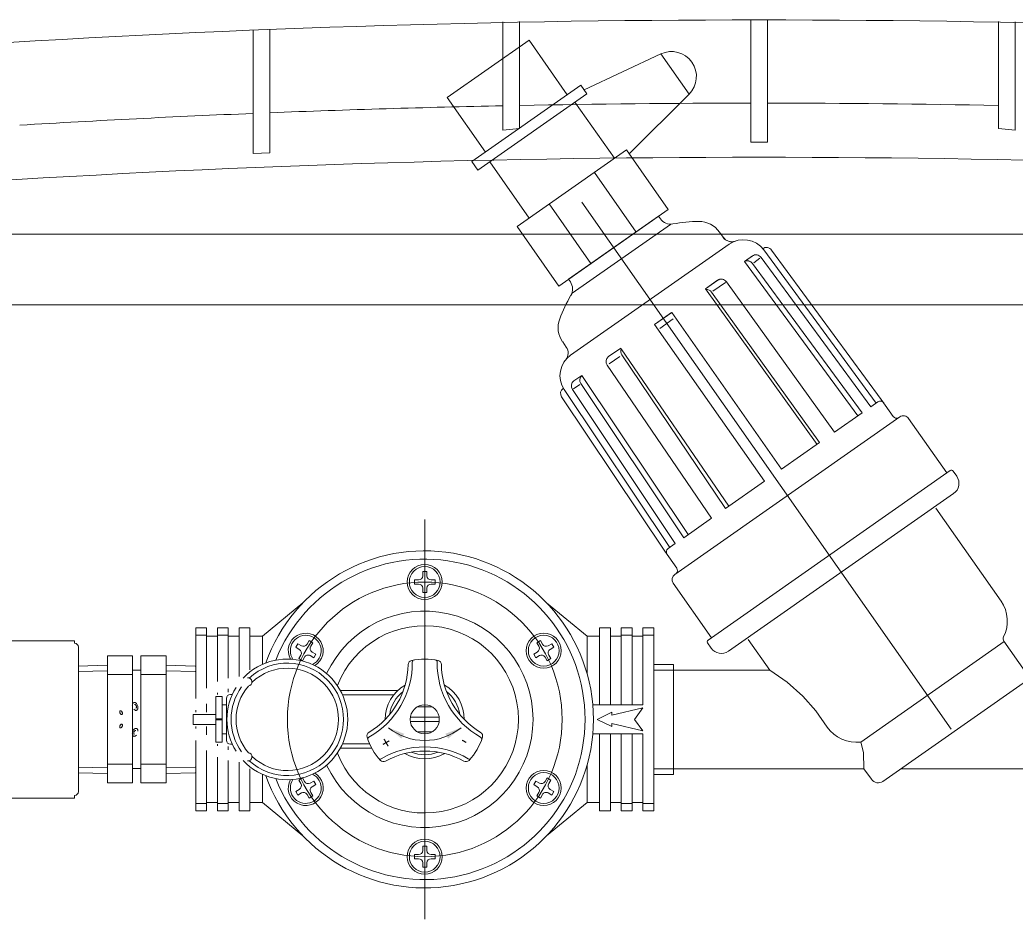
# Model space of a CAD drawing. Units: millimetres, scale not verified. Extents: x -6581 to 4035, y -1763 to 3972.
# Drawn here: x 630.9 to 921, y -867.2 to -604.9 of the extents above; entities that cross this region are included whole.
import ezdxf
from ezdxf.enums import TextEntityAlignment as Align

# ---------------------------------------------------------------- set-up
doc = ezdxf.new("R2010")
doc.units = ezdxf.units.MM
doc.header["$LTSCALE"] = 2
doc.layers.add('8-A__E-0_', color=7, linetype='Continuous', lineweight=18)
doc.styles.add('ＭＳ ゴシック', font='')
doc.styles.get('ＭＳ ゴシック').set_extended_font_data('MS Gothic')

msp = doc.modelspace()

# ---------------------------------------------------------------- linework, layer by layer
at = {"layer": '8-A__E-0_'}
for p, q in [((771.704, -637.093), (771.704, -605.48)), ((776.559, -636.561), (776.559, -605.399)), ((843.918, -604.933), (843.918, -640.566)), ((843.918, -604.933), (843.918, -612.37)), ((848.773, -604.933), (848.773, -640.566)), ((848.773, -604.933), (848.773, -612.37)), ((916.132, -636.561), (916.132, -605.399)), ((920.986, -637.093), (920.986, -605.48)), ((698.884, -607.92), (698.884, -643.941)), ((755.473, -627.566), (779.334, -610.859)), ((779.334, -610.859), (790.472, -626.766)), ((817.729, -614.849), (795.391, -625.327)), ((817.729, -614.849), (825.959, -626.603)), ((762.635, -646.258), (794.449, -623.981)), ((764.375, -648.743), (796.189, -626.467)), ((794.449, -623.981), (796.189, -626.467)), ((755.473, -627.566), (766.611, -643.473)), ((792.709, -628.903), (804.196, -645.307)), ((808.473, -644.01), (825.959, -626.603)), ((776.559, -636.561), (771.704, -637.093)), ((916.132, -636.561), (920.986, -637.093)), ((843.918, -640.566), (848.773, -640.566)), ((775.861, -665.147), (807.675, -642.871)), ((807.675, -642.871), (819.858, -660.269)), ((762.635, -646.258), (764.375, -648.743)), ((767.855, -646.307), (779.341, -662.711)), ((798.357, -649.395), (810.539, -666.794)), ((902.306, -811.831), (794.656, -658.091)), ((785.179, -658.622), (797.362, -676.021)), ((788.044, -682.545), (819.858, -660.269)), ((817.079, -662.214), (790.833, -680.592)), ((817.598, -662.956), (817.079, -662.214)), ((817.603, -662.962), (817.587, -662.939)), ((817.623, -662.948), (817.606, -662.925)), ((775.861, -665.147), (788.044, -682.545)), ((820.528, -664.583), (791.919, -684.616)), ((835.909, -668.327), (834.855, -666.822)), ((1093.328, -667.437), (599.363, -667.437)), ((837.648, -670.375), (791.416, -702.747)), ((837.668, -670.361), (791.435, -702.733)), ((880.502, -716.672), (847.715, -672.016)), ((881.993, -715.628), (849.997, -672.049)), ((844.395, -673.8), (842.105, -675.403)), ((844.414, -673.786), (842.124, -675.389)), ((875.141, -720.426), (842.133, -675.402)), ((846.626, -674.46), (844.803, -675.737)), ((878.922, -717.778), (846.95, -674.233)), ((876.437, -719.518), (844.444, -675.988)), ((791.356, -681.34), (790.833, -680.592)), ((791.356, -681.34), (791.34, -681.317)), ((791.376, -681.326), (791.36, -681.303)), ((834.284, -680.88), (830.722, -683.374)), ((834.303, -680.866), (830.742, -683.36)), ((836.542, -681.521), (832.895, -684.075)), ((836.562, -681.507), (832.914, -684.061)), ((868.314, -725.206), (836.839, -681.313)), ((863.261, -728.744), (830.742, -683.36)), ((864.009, -728.22), (832.523, -684.335)), ((1068.448, -688.07), (624.243, -688.07)), ((820.871, -690.271), (815.9, -693.752)), ((820.891, -690.257), (815.92, -693.738)), ((852.913, -735.99), (820.891, -690.257)), ((821.344, -692.162), (817.427, -694.905)), ((821.364, -692.148), (817.447, -694.891)), ((847.942, -739.47), (815.92, -693.738)), ((790.176, -700.349), (789.122, -698.844)), ((806.07, -700.635), (802.508, -703.129)), ((837.595, -746.716), (806.208, -700.834)), ((805.761, -703.074), (802.654, -705.249)), ((836.62, -747.398), (806.366, -702.65)), ((832.542, -750.254), (802.061, -705.665)), ((794.687, -708.606), (792.397, -710.209)), ((825.715, -755.034), (794.687, -708.606)), ((789.277, -712.394), (789.306, -712.373)), ((820.354, -758.788), (789.559, -712.747)), ((821.934, -757.682), (791.95, -712.745)), ((794.076, -711.256), (792.32, -712.485)), ((824.419, -755.942), (794.435, -711.004)), ((818.862, -759.832), (788.808, -714.897)), ((880.999, -716.324), (878.922, -717.778)), ((885.483, -720.611), (881.993, -715.628)), ((887.413, -720.723), (821.797, -766.668)), ((876.437, -719.518), (868.314, -725.206)), ((901.086, -737.077), (889.948, -721.17)), ((864.009, -728.22), (852.913, -735.99)), ((902.081, -736.381), (831.493, -785.806)), ((903.97, -738.021), (902.926, -736.53)), ((847.942, -739.47), (836.62, -747.398)), ((837.46, -789.037), (903.076, -743.092)), ((916.885, -774.463), (897.881, -747.322)), ((748.92, -867.183), (748.92, -750.67)), ((832.542, -750.254), (824.419, -755.942)), ((822.352, -764.816), (818.862, -759.832)), ((821.934, -757.682), (819.857, -759.136)), ((745.886, -768.269), (747.1, -768.269)), ((745.886, -769.482), (745.886, -768.269)), ((748.313, -767.055), (748.313, -765.841)), ((748.313, -765.841), (749.527, -765.841)), ((749.527, -767.055), (749.527, -765.841)), ((750.741, -768.269), (751.954, -768.269)), ((745.886, -769.482), (747.1, -769.482)), ((748.313, -771.91), (748.313, -770.696)), ((749.527, -771.91), (749.527, -770.696)), ((832.488, -785.11), (821.349, -769.203)), ((748.313, -771.91), (749.527, -771.91)), ((701.587, -784.653), (713.406, -774.944)), ((796.254, -784.653), (784.434, -774.944)), ((682.168, -782.226), (682.168, -802.799)), ((682.168, -782.226), (685.324, -782.226)), ((685.324, -782.226), (685.324, -799.814)), ((688.479, -782.226), (688.479, -797.927)), ((688.479, -782.226), (691.635, -782.226)), ((691.635, -782.226), (691.635, -796.957)), ((694.79, -796.447), (694.79, -782.226)), ((694.79, -782.226), (697.946, -782.226)), ((697.946, -794.522), (697.946, -782.226)), ((799.895, -804.679), (799.895, -782.226)), ((803.05, -782.226), (799.895, -782.226)), ((803.05, -804.679), (803.05, -782.226)), ((806.206, -782.226), (806.206, -804.679)), ((809.361, -782.226), (806.206, -782.226)), ((809.361, -782.226), (809.361, -804.679)), ((812.517, -782.226), (812.517, -804.679)), ((815.672, -782.226), (812.517, -782.226)), ((815.672, -782.226), (815.672, -835.628)), ((646.854, -785.988), (626.497, -785.988)), ((646.854, -786.734), (646.854, -785.988)), ((685.324, -784.398), (682.168, -784.398)), ((685.324, -784.653), (688.479, -784.653)), ((691.635, -784.398), (688.479, -784.398)), ((691.635, -784.653), (694.79, -784.653)), ((701.587, -784.653), (697.946, -784.653)), ((701.587, -784.653), (701.587, -792.906)), ((714.62, -787.021), (715.226, -785.97)), ((716.277, -786.577), (715.226, -785.97)), ((781.563, -786.577), (782.614, -785.97)), ((782.614, -785.97), (783.221, -787.021)), ((796.254, -784.653), (796.254, -795.673)), ((796.254, -784.653), (799.895, -784.653)), ((806.206, -784.653), (803.05, -784.653)), ((806.206, -784.398), (809.361, -784.398)), ((812.517, -784.653), (809.361, -784.653)), ((812.517, -784.398), (815.672, -784.398)), ((849.457, -794.545), (843.201, -785.609)), ((647.972, -787.852), (647.972, -830.001)), ((711.304, -787.91), (711.911, -786.858)), ((712.355, -788.516), (711.304, -787.91)), ((712.962, -787.465), (711.911, -786.858)), ((715.671, -787.628), (716.277, -786.577)), ((781.563, -786.577), (782.17, -787.628)), ((784.879, -787.465), (785.93, -786.858)), ((785.486, -788.516), (786.537, -787.91)), ((785.93, -786.858), (786.537, -787.91)), ((832.389, -788.143), (831.344, -786.651)), ((876.007, -815.533), (917.821, -786.252)), ((923.947, -795.001), (917.734, -786.128)), ((656.418, -790.418), (656.418, -827.435)), ((663.746, -790.418), (656.418, -790.418)), ((663.746, -827.435), (663.746, -790.418)), ((666.173, -790.418), (673.501, -790.418)), ((666.173, -827.435), (666.173, -790.418)), ((673.501, -790.418), (673.501, -827.435)), ((712.192, -791.225), (712.799, -790.174)), ((713.243, -791.832), (712.192, -791.225)), ((713.243, -791.832), (713.85, -790.781)), ((716.559, -790.944), (715.508, -790.337)), ((717.166, -789.893), (716.115, -789.286)), ((716.559, -790.944), (717.166, -789.893)), ((780.675, -789.893), (781.726, -789.286)), ((780.675, -789.893), (781.281, -790.944)), ((781.281, -790.944), (782.332, -790.337)), ((783.99, -790.781), (784.597, -791.832)), ((784.597, -791.832), (785.648, -791.225)), ((785.041, -790.174), (785.648, -791.225)), ((647.874, -793.369), (656.418, -793.149)), ((647.874, -795.003), (656.418, -794.784)), ((666.173, -794.587), (663.746, -794.587)), ((682.045, -793.369), (673.501, -793.149)), ((682.045, -795.003), (673.501, -794.784)), ((821.384, -792.882), (815.672, -792.882)), ((849.457, -794.545), (815.672, -794.545)), ((821.384, -824.972), (821.384, -792.882)), ((663.746, -795.839), (656.418, -795.839)), ((666.173, -795.839), (673.501, -795.839)), ((691.635, -800.055), (691.635, -801.038)), ((724.347, -800.552), (740.995, -800.552)), ((882.471, -827.008), (923.351, -798.382)), ((688.054, -802.252), (688.054, -815.602)), ((688.054, -802.252), (689.875, -802.252)), ((688.479, -801.645), (688.479, -801.217)), ((689.875, -802.252), (689.875, -815.602)), ((691.089, -802.858), (691.089, -814.995)), ((692.302, -801.645), (692.848, -801.645)), ((724.945, -801.766), (739.883, -801.766)), ((682.168, -806.277), (682.168, -806.864)), ((685.324, -804.368), (685.324, -806.864)), ((689.875, -804.679), (691.089, -804.679)), ((751.108, -805.286), (746.732, -805.286)), ((797.89, -804.679), (812.517, -804.679)), ((681.379, -807.47), (681.379, -810.383)), ((681.379, -807.47), (688.054, -807.47)), ((688.054, -808.745), (689.875, -808.745)), ((688.054, -809.109), (689.875, -809.109)), ((753.125, -808.32), (744.716, -808.32)), ((681.379, -810.383), (688.054, -810.383)), ((682.168, -811.576), (682.168, -810.99)), ((685.324, -810.99), (685.324, -813.485)), ((753.125, -809.534), (744.716, -809.534)), ((682.168, -815.055), (682.168, -835.628)), ((689.875, -813.175), (691.089, -813.175)), ((751.108, -812.568), (746.732, -812.568)), ((797.89, -813.175), (812.517, -813.175)), ((799.895, -813.175), (799.895, -835.628)), ((803.05, -813.175), (803.05, -835.628)), ((806.206, -813.175), (806.206, -835.628)), ((809.361, -813.175), (809.361, -835.628)), ((812.517, -813.175), (812.517, -835.628)), ((688.054, -815.602), (689.875, -815.602)), ((688.479, -816.209), (688.479, -816.636)), ((691.635, -816.816), (691.635, -817.798)), ((692.302, -816.209), (692.848, -816.209)), ((724.347, -817.301), (733.442, -817.301)), ((724.945, -816.087), (732.845, -816.087)), ((685.324, -818.04), (685.324, -835.628)), ((688.479, -819.927), (688.479, -835.628)), ((647.874, -822.85), (656.418, -823.07)), ((663.746, -822.014), (656.418, -822.014)), ((666.173, -823.266), (663.746, -823.266)), ((666.173, -822.014), (673.501, -822.014)), ((682.045, -822.85), (673.501, -823.07)), ((691.635, -820.896), (691.635, -835.628)), ((694.79, -821.406), (694.79, -835.628)), ((697.946, -823.332), (697.946, -835.628)), ((796.254, -833.2), (796.254, -822.18)), ((876.917, -823.309), (815.672, -823.309)), ((879.091, -826.412), (876.917, -823.309)), ((939.347, -823.309), (887.754, -823.309)), ((647.874, -824.485), (656.418, -824.705)), ((682.045, -824.485), (673.501, -824.705)), ((701.587, -833.2), (701.587, -824.948)), ((713.243, -826.021), (712.192, -826.628)), ((712.799, -827.679), (712.192, -826.628)), ((713.85, -827.072), (713.243, -826.021)), ((784.597, -826.021), (783.99, -827.072)), ((784.597, -826.021), (785.648, -826.628)), ((785.648, -826.628), (785.041, -827.679)), ((821.384, -824.972), (815.672, -824.972)), ((663.746, -827.435), (656.418, -827.435)), ((666.173, -827.435), (673.501, -827.435)), ((712.355, -829.337), (711.304, -829.944)), ((716.559, -826.91), (715.508, -827.517)), ((717.166, -827.961), (716.115, -828.568)), ((717.166, -827.961), (716.559, -826.91)), ((781.281, -826.91), (782.332, -827.517)), ((785.486, -829.337), (786.537, -829.944)), ((646.854, -831.865), (626.497, -831.865)), ((646.854, -831.12), (646.854, -831.865)), ((711.911, -830.995), (711.304, -829.944)), ((712.962, -830.388), (711.911, -830.995)), ((716.277, -831.277), (715.671, -830.226)), ((782.17, -830.226), (781.563, -831.277)), ((781.563, -831.277), (782.614, -831.884)), ((783.221, -830.832), (782.614, -831.884)), ((784.879, -830.388), (785.93, -830.995)), ((786.537, -829.944), (785.93, -830.995)), ((685.324, -833.455), (682.168, -833.455)), ((685.324, -833.2), (688.479, -833.2)), ((691.635, -833.455), (688.479, -833.455)), ((691.635, -833.2), (694.79, -833.2)), ((701.587, -833.2), (697.946, -833.2)), ((701.587, -833.2), (713.406, -842.91)), ((796.254, -833.2), (784.434, -842.91)), ((796.254, -833.2), (799.895, -833.2)), ((806.206, -833.2), (803.05, -833.2)), ((806.206, -833.455), (809.361, -833.455)), ((812.517, -833.2), (809.361, -833.2)), ((812.517, -833.455), (815.672, -833.455)), ((682.168, -835.628), (685.324, -835.628)), ((688.479, -835.628), (691.635, -835.628)), ((694.79, -835.628), (697.946, -835.628)), ((803.05, -835.628), (799.895, -835.628)), ((809.361, -835.628), (806.206, -835.628)), ((815.672, -835.628), (812.517, -835.628)), ((749.527, -845.944), (748.313, -845.944)), ((748.313, -845.944), (748.313, -847.158)), ((749.527, -845.944), (749.527, -847.158)), ((745.886, -848.371), (745.886, -849.585)), ((747.1, -848.371), (745.886, -848.371)), ((747.1, -849.585), (745.886, -849.585)), ((751.954, -848.371), (750.741, -848.371)), ((751.954, -849.585), (750.741, -849.585)), ((751.954, -848.371), (751.954, -849.585)), ((748.313, -850.799), (748.313, -852.012)), ((749.527, -852.012), (748.313, -852.012)), ((749.527, -850.799), (749.527, -852.012))]:
    msp.add_line(p, q, dxfattribs=at)
for points in [[(703.739, -607.727), (703.739, -643.671), (698.884, -643.941)], [(750.741, -769.482), (751.954, -769.482), (751.954, -768.269)], [(866.196, -811.169), (862.859, -806.469), (859.162, -802.128), (854.517, -798.129), (849.457, -794.545)], [(664.107, -805.936), (664.236, -806.072), (664.374, -806.18), (664.515, -806.257), (664.656, -806.299), (664.792, -806.306), (664.919, -806.278), (665.034, -806.215), (665.132, -806.119), (665.211, -805.993), (665.268, -805.842), (665.302, -805.669), (665.312, -805.48), (665.297, -805.281), (665.258, -805.077), (665.195, -804.875), (665.112, -804.682), (665.01, -804.502), (664.892, -804.341), (664.763, -804.205), (664.625, -804.097), (664.484, -804.021), (664.343, -803.978), (664.207, -803.971), (664.08, -804), (663.965, -804.063), (663.867, -804.158), (663.788, -804.284), (663.731, -804.435), (663.697, -804.608), (663.687, -804.797)], [(664.707, -805.709), (664.762, -805.679), (664.81, -805.633), (664.848, -805.571), (664.876, -805.497), (664.892, -805.411), (664.896, -805.317), (664.888, -805.218), (664.869, -805.117), (664.838, -805.016), (664.797, -804.919), (664.747, -804.828), (664.689, -804.747), (664.626, -804.678), (664.559, -804.623), (664.49, -804.583), (664.421, -804.561), (664.355, -804.555), (664.293, -804.568)], [(665.312, -812.354), (665.3, -812.167), (665.264, -811.996), (665.204, -811.847), (665.123, -811.724), (665.023, -811.631), (664.907, -811.572), (664.779, -811.547), (664.642, -811.557), (664.501, -811.603), (664.36, -811.682), (664.223, -811.793), (664.095, -811.932), (663.979, -812.095), (663.878, -812.276), (663.797, -812.471), (663.737, -812.673), (663.7, -812.877), (663.687, -813.075), (663.699, -813.263), (663.735, -813.434), (663.795, -813.583), (663.876, -813.706), (663.976, -813.799), (664.092, -813.858), (664.22, -813.883), (664.357, -813.873), (664.498, -813.827), (664.639, -813.747), (664.776, -813.637), (664.904, -813.498)], [(664.706, -812.144), (664.644, -812.132), (664.578, -812.137), (664.509, -812.16), (664.44, -812.199), (664.373, -812.254), (664.31, -812.323), (664.252, -812.405), (664.202, -812.495), (664.161, -812.592), (664.13, -812.693), (664.111, -812.795), (664.103, -812.894), (664.107, -812.988), (664.124, -813.073), (664.151, -813.148), (664.19, -813.209), (664.237, -813.256), (664.293, -813.285)], [(876.917, -823.309), (876.808, -818.608), (876.007, -815.533)], [(781.281, -826.91), (780.675, -827.961), (781.726, -828.568)], [(716.277, -831.277), (715.226, -831.884), (714.62, -830.832)]]:
    msp.add_lwpolyline(points, dxfattribs=at)
for points in [[(803.414, -811.051), (799.166, -808.927), (803.414, -806.803), (803.414, -807.713), (812.517, -805.589), (810.089, -808.927), (812.517, -812.264), (803.414, -810.14)], [(660.133, -806.427), (660.085, -806.462), (660.048, -806.512), (660.021, -806.575), (660.005, -806.651), (660.002, -806.736), (660.012, -806.829), (660.033, -806.926), (660.066, -807.024), (660.109, -807.12), (660.161, -807.212), (660.221, -807.296), (660.286, -807.37), (660.355, -807.433), (660.426, -807.481), (660.496, -807.513), (660.563, -807.529), (660.626, -807.528), (660.682, -807.51), (660.73, -807.476), (660.767, -807.426), (660.794, -807.362), (660.81, -807.286), (660.813, -807.201), (660.803, -807.108), (660.782, -807.012), (660.749, -806.914), (660.706, -806.817), (660.654, -806.726), (660.594, -806.641), (660.529, -806.567), (660.46, -806.505), (660.389, -806.457), (660.319, -806.424), (660.252, -806.408), (660.189, -806.409)], [(660.133, -811.426), (660.189, -811.444), (660.252, -811.445), (660.319, -811.429), (660.389, -811.397), (660.46, -811.349), (660.529, -811.287), (660.594, -811.212), (660.654, -811.128), (660.706, -811.036), (660.749, -810.94), (660.782, -810.842), (660.803, -810.745), (660.813, -810.653), (660.81, -810.567), (660.794, -810.492), (660.767, -810.428), (660.73, -810.378), (660.682, -810.343), (660.626, -810.325), (660.563, -810.324), (660.496, -810.34), (660.426, -810.373), (660.355, -810.421), (660.286, -810.483), (660.221, -810.558), (660.161, -810.642), (660.109, -810.734), (660.066, -810.83), (660.033, -810.928), (660.012, -811.025), (660.002, -811.117), (660.005, -811.202), (660.021, -811.278), (660.048, -811.342), (660.085, -811.392)]]:
    msp.add_lwpolyline(points, close=True, dxfattribs=at)
for centre, radius in [((748.92, -768.875), 5.097), ((748.92, -768.875), 4.491), ((748.92, -808.927), 40.051), ((783.606, -788.901), 5.097), ((783.606, -788.901), 4.491), ((748.92, -808.927), 4.248), ((783.606, -828.952), 5.097), ((783.606, -828.952), 4.491), ((748.92, -848.978), 5.097), ((748.92, -848.978), 4.491)]:
    msp.add_circle(centre, radius, dxfattribs=at)
for centre, radius, start, end in [((846.344, -4245.959), 3641.026, 86.06302, 93.93689), ((820.822, -621.442), 7.282, 314.87088, 115.12911), ((846.344, -4245.959), 3616.753, 90.03842, 91.10558), ((846.344, -4245.959), 3616.753, 88.89437, 89.96152), ((846.344, -4245.959), 3616.753, 92.33668, 93.41475), ((846.344, -4245.959), 3616.753, 91.18251, 92.25971), ((846.344, -4245.959), 3600.975, 86.06302, 93.93689), ((820.605, -660.86), 3.641, 215, 280.45647), ((829.196, -707.407), 43.692, 90.48189, 100.45647), ((828.87, -671.012), 7.282, 35, 90.48189), ((838.384, -666.614), 3.034, 215, 289.48464), ((838.404, -666.601), 3.034, 215, 289.48464), ((841.845, -676.326), 7.282, 36.287, 125), ((848.53, -673.127), 1.821, 36.287, 126.69683), ((842.953, -677.031), 1.821, 35, 117.46423), ((842.973, -677.018), 1.821, 35, 117.46423), ((845.459, -675.277), 1.821, 35, 125), ((788.374, -683.429), 3.641, 329.54354, 35), ((835.328, -682.371), 1.821, 35, 125), ((835.348, -682.357), 1.821, 35, 125), ((831.023, -685.385), 1.821, 35, 95.10788), ((831.043, -685.371), 1.821, 35, 95.10788), ((829.196, -707.407), 43.692, 149.54354, 159.51811), ((795.067, -694.681), 7.282, 159.51811, 215), ((787.691, -702.09), 3.034, 320.16232, 35), ((807.857, -701.606), 1.821, 154.89168, 215), ((795.612, -708.698), 7.282, 125, 213.77639), ((803.552, -704.621), 1.821, 125, 215), ((793.441, -711.7), 1.821, 125, 215), ((795.926, -709.96), 1.821, 132.53552, 215), ((790.321, -713.885), 1.821, 125, 213.77639), ((881.695, -717.318), 1.214, 35, 125), ((886.477, -719.915), 1.214, 215, 295.91987), ((888.457, -722.214), 1.821, 35, 125), ((902.429, -736.878), 0.607, 35, 125), ((900.987, -740.109), 3.641, 305, 35), ((748.92, -808.927), 49.154, 199.54366, 160.45634), ((820.553, -760.13), 1.214, 125, 215), ((748.92, -808.927), 46.727, 201.69548, 158.30452), ((821.358, -765.512), 1.214, 314.08013, 35), ((747.1, -767.055), 1.214, 270, 0), ((750.741, -767.055), 1.214, 180, 270), ((822.841, -768.159), 1.821, 125, 215), ((747.1, -770.696), 1.214, 0, 90), ((750.741, -770.696), 1.214, 90, 180), ((908.534, -780.31), 10.195, 333.32472, 35), ((748.92, -808.927), 31.556, 205.03744, 154.96256), ((748.92, -808.927), 27.308, 201.14668, 158.85332), ((714.235, -788.901), 5.097, 301.27102, 208.72898), ((714.235, -788.901), 4.491, 296.11323, 213.88677), ((831.842, -786.303), 0.607, 125, 215), ((918.728, -785.432), 1.214, 153.32472, 215), ((646.854, -787.852), 1.118, 0, 90), ((711.748, -789.567), 1.214, 330, 60), ((713.568, -786.414), 1.214, 240, 330), ((716.722, -788.235), 1.214, 150, 240), ((781.119, -788.235), 1.214, 300, 30), ((784.272, -786.414), 1.214, 210, 300), ((786.093, -789.567), 1.214, 120, 210), ((835.371, -786.054), 3.641, 215, 305), ((708.869, -808.927), 17.598, 223.02759, 136.97241), ((714.901, -791.388), 1.214, 60, 150), ((745.29, -792.949), 1.214, 102.80173, 179.05232), ((748.92, -808.927), 17.598, 77.19827, 102.80173), ((745.898, -792.206), 0.607, 100.2463, 180.75387), ((751.943, -792.206), 0.607, 359.24613, 79.7537), ((752.551, -792.949), 1.214, 0.94768, 77.19827), ((782.939, -791.388), 1.214, 30, 120), ((708.869, -808.927), 16.385, 227.37704, 132.62296), ((708.869, -808.927), 14.928, 226.24263, 133.75737), ((720.537, -792.54), 24.756, 299.24613, 0.75387), ((720.537, -792.54), 23.542, 300.94768, 359.05232), ((777.303, -792.54), 24.756, 179.24613, 240.75387), ((777.303, -792.54), 23.542, 180.94768, 239.05232), ((697.339, -798.004), 1.214, 275.66141, 95.66141), ((708.869, -808.927), 17.598, 148.05889, 211.94111), ((708.869, -808.927), 16.385, 144.49712, 215.50288), ((708.869, -808.927), 14.928, 139.33895, 220.66105), ((748.92, -808.927), 11.53, 119.74616, 180.25384), ((748.92, -808.927), 11.53, 359.74616, 60.25384), ((692.302, -802.858), 1.214, 90, 180), ((748.92, -808.927), 10.316, 127.85227, 172.14773), ((748.92, -808.927), 10.316, 7.85227, 52.14773), ((748.92, -798.216), 16.875, 231.18024, 308.81976), ((874.731, -805.192), 10.419, 215, 277.03307), ((692.302, -814.995), 1.214, 180, 270), ((733.268, -813.771), 1.214, 120.94768, 197.19827), ((748.92, -808.927), 17.598, 197.19827, 222.80173), ((732.929, -814.669), 0.607, 119.24613, 199.7537), ((748.92, -808.927), 17.598, 317.19827, 342.80173), ((764.572, -813.771), 1.214, 342.80173, 59.05232), ((764.912, -814.669), 0.607, 340.2463, 60.75387), ((748.92, -841.7), 24.756, 59.24613, 120.75387), ((697.339, -819.85), 1.214, 264.33859, 84.33859), ((735.951, -819.905), 0.607, 220.2463, 300.75387), ((736.899, -820.06), 1.214, 222.80173, 299.05232), ((748.92, -841.7), 23.542, 60.94768, 119.05232), ((748.92, -808.927), 11.53, 239.74616, 300.25384), ((748.92, -808.927), 10.316, 247.85227, 292.14773), ((760.942, -820.06), 1.214, 240.94768, 317.19827), ((761.889, -819.905), 0.607, 239.24613, 319.7537), ((714.235, -828.952), 5.097, 151.27102, 58.72898), ((714.235, -828.952), 4.491, 146.11323, 63.88677), ((881.079, -825.02), 2.427, 215, 305.00194), ((711.748, -828.286), 1.214, 300, 30), ((714.901, -826.466), 1.214, 210, 300), ((716.722, -829.619), 1.214, 120, 210), ((781.119, -829.619), 1.214, 330, 60), ((782.939, -826.466), 1.214, 240, 330), ((786.093, -828.286), 1.214, 150, 240), ((646.854, -830.001), 1.118, 270, 0), ((713.568, -831.439), 1.214, 30, 120), ((784.272, -831.439), 1.214, 60, 150), ((747.1, -847.158), 1.214, 270, 0), ((747.1, -850.799), 1.214, 0, 90), ((750.741, -847.158), 1.214, 180, 270), ((750.741, -850.799), 1.214, 90, 180)]:
    msp.add_arc(centre, radius, start, end, dxfattribs=at)
at = {"layer": '8-A__E-0_', "color": 9}
for points in [[(742.929, -813.146), (742.103, -814.538), (738.342, -811.364)], [(754.911, -813.146), (755.737, -814.538), (759.499, -811.364)]]:
    msp.add_solid(points, dxfattribs=at)

# ---------------------------------------------------------------- texts
at = {"layer": '8-A__E-0_', "style": 'ＭＳ ゴシック'}
for s, rotation, p in [('+', 210, (737.27, -812.635)), ('-', 330, (758.143, -816.839))]:
    msp.add_text(s, height=3.559, rotation=rotation, dxfattribs=at).set_placement(p, align=Align.BOTTOM_LEFT)

doc.saveas('drawing.dxf')
